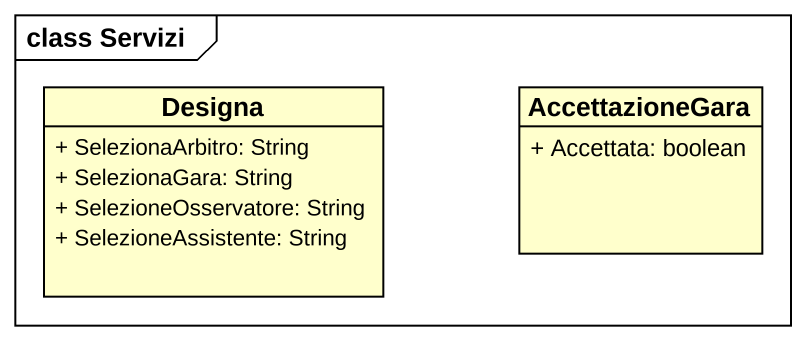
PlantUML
@startuml
mainframe class Servizi
hide circle
hide empty members
skinparam classAttributeIconSize 0
class Designa {
  + SelezionaArbitro: String
  + SelezionaGara: String
  + SelezioneOsservatore: String
  + SelezioneAssistente: String
}
class AccettazioneGara {
  + Accettata: boolean
}
@enduml
